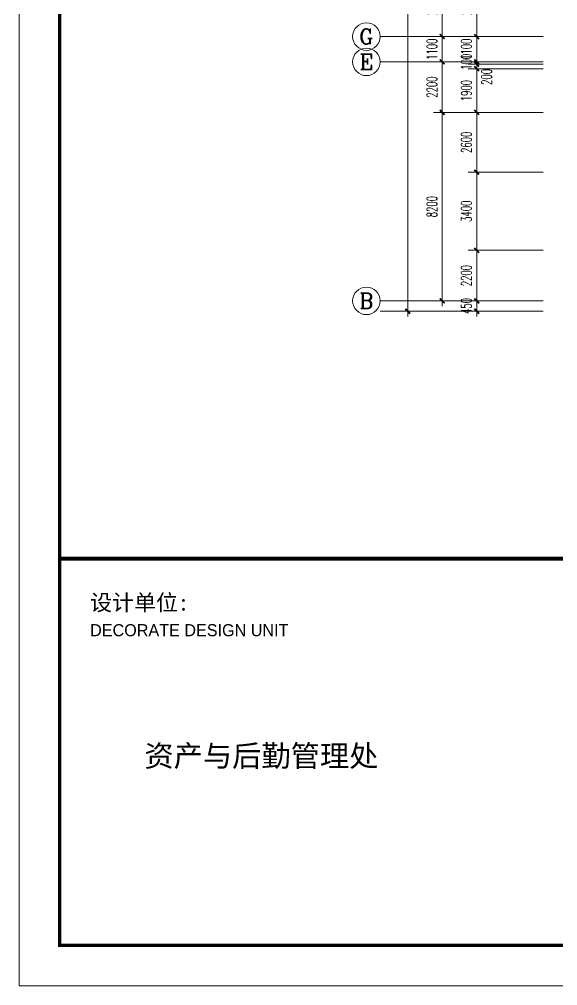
# Model space of a CAD drawing. Extents: x 1575758 to 1999219, y -897052 to -636879.
# Drawn here: x 1862498 to 1885935, y -740304 to -698258 of the extents above; entities that cross this region are included whole.
import ezdxf
from ezdxf.enums import TextEntityAlignment as Align

# ---------------------------------------------------------------- set-up
doc = ezdxf.new("R2010")
doc.units = 0
doc.header["$LTSCALE"] = 1500
doc.header["$MEASUREMENT"] = 0
doc.layers.get('0').update_dxf_attribs({"linetype": 'CONTINUOUS', "lineweight": 5})
doc.layers.get('DEFPOINTS').update_dxf_attribs({"linetype": 'CONTINUOUS', "lineweight": 5})
for name, color, linetype, lineweight in [('AXIS', 7, 'CONTINUOUS', 5), ('AXIS_TEXT', 7, 'CONTINUOUS', 5), ('PUB_DIM', 7, 'CONTINUOUS', 5)]:
    doc.layers.add(name, color=color, linetype=linetype, lineweight=lineweight)
doc.styles.add('COMPLEX', font='COMPLEX')
doc.styles.add('DIM_FONT', font='romans.shx', dxfattribs={"width": 0.6})
doc.styles.get("Standard").update_dxf_attribs({"font": 'simhei.ttf', "height": 1.2})
doc.dimstyles.new('NORMAL', dxfattribs={"dimscale": 1.5, "dimtxt": 300, "dimasz": 1, "dimexe": 250, "dimexo": 300, "dimgap": 150, "dimtad": 1, "dimdec": 0, "dimdsep": 46, "dimtxsty": 'DIM_FONT', "dimblk1": '_DIMX', "dimblk2": '_DIMX', "dimsah": 1, "dimcen": 2.5, "dimdle": 0.3, "dimclrd": 256, "dimclre": 256, "dimclrt": 256, "dimadec": 0, "dimazin": 0, "dimtfac": 1, "dimtdec": 0, "dimtix": 1, "dimtmove": 2, "dimatfit": 3, "dimldrblk": '_DIMX', "dimfxl": 1, "dimtvp": 1, "dimtolj": 1, "dimtzin": 0, "dimlwd": -1, "dimlwe": -1, "dimarcsym": 0})

# ---------------------------------------------------------------- blocks, each defined once
blk = doc.blocks.new('_AXISO')
blk.add_circle((0, 0), 0.5)
at = {"layer": 'AXIS_TEXT', "style": 'COMPLEX', "width": 1.041667}
blk.add_attdef('A', text='', height=0.56, dxfattribs=at).set_placement((-0.25, -0.28), (0.25, -0.28), align=Align.FIT)
blk = doc.blocks.new('_DIMX')
blk.add_line((-150, 0), (150, 0))
at = {"const_width": 50}
blk.add_lwpolyline([(-70, -70), (70, 70)], dxfattribs=at)
blk = doc.blocks.new('*D1580')
at = {"layer": 'AXIS'}
for p, q in [((1885033, -696208), (1880533, -696208)), ((1880908, -696209), (1880908, -699006)), ((1885033, -699008), (1880533, -699008))]:
    blk.add_line(p, q, dxfattribs=at)
at = {"layer": 'DEFPOINTS', "color": 0, "lineweight": 5}
for p in [(1885483, -696208), (1880908, -699008), (1885483, -699008)]:
    blk.add_point(p, dxfattribs=at)
at = {"layer": 'AXIS', "xscale": 1.5, "yscale": 1.5, "zscale": 1.5}
for p, rotation in [((1880908, -696208), 90), ((1880908, -699008), 270)]:
    blk.add_blockref('_DIMX', p, dxfattribs=dict(at, rotation=rotation))
at = {"layer": 'AXIS', "insert": (1880458, -697608), "char_height": 450, "attachment_point": 5, "rotation": 90, "style": 'DIM_FONT'}
blk.add_mtext('\\A1;2800', dxfattribs=at)
blk = doc.blocks.new('*D1581')
at = {"layer": 'AXIS'}
for p, q in [((1885033, -699008), (1880533, -699008)), ((1880908, -699006), (1880908, -699005)), ((1880908, -699008), (1880908, -700108)), ((1885033, -700108), (1880533, -700108)), ((1880908, -700109), (1880908, -700111))]:
    blk.add_line(p, q, dxfattribs=at)
at = {"layer": 'DEFPOINTS', "color": 0, "lineweight": 5}
for p in [(1885483, -699008), (1880908, -700108), (1885483, -700108)]:
    blk.add_point(p, dxfattribs=at)
at = {"layer": 'AXIS', "xscale": 1.5, "yscale": 1.5, "zscale": 1.5}
for p, rotation in [((1880908, -699008), 270), ((1880908, -700108), 90)]:
    blk.add_blockref('_DIMX', p, dxfattribs=dict(at, rotation=rotation))
at = {"layer": 'AXIS', "insert": (1880458, -699558), "char_height": 450, "attachment_point": 5, "rotation": 90, "style": 'DIM_FONT'}
blk.add_mtext('\\A1;1100', dxfattribs=at)
blk = doc.blocks.new('*D1582')
at = {"layer": 'AXIS'}
for p, q in [((1885033, -702308), (1880533, -702308)), ((1880908, -702309), (1880908, -710506)), ((1885033, -710508), (1880533, -710508))]:
    blk.add_line(p, q, dxfattribs=at)
at = {"layer": 'DEFPOINTS', "color": 0, "lineweight": 5}
for p in [(1885483, -702308), (1880908, -710508), (1885483, -710508)]:
    blk.add_point(p, dxfattribs=at)
at = {"layer": 'AXIS', "xscale": 1.5, "yscale": 1.5, "zscale": 1.5}
for p, rotation in [((1880908, -702308), 90), ((1880908, -710508), 270)]:
    blk.add_blockref('_DIMX', p, dxfattribs=dict(at, rotation=rotation))
at = {"layer": 'AXIS', "insert": (1880458, -706408), "char_height": 450, "attachment_point": 5, "rotation": 90, "style": 'DIM_FONT'}
blk.add_mtext('\\A1;8200', dxfattribs=at)
blk = doc.blocks.new('*D1583')
at = {"layer": 'AXIS'}
for p, q in [((1885033, -700108), (1880533, -700108)), ((1880908, -700109), (1880908, -702306)), ((1885033, -702308), (1880533, -702308))]:
    blk.add_line(p, q, dxfattribs=at)
at = {"layer": 'DEFPOINTS', "color": 0, "lineweight": 5}
for p in [(1885483, -700108), (1880908, -702308), (1885483, -702308)]:
    blk.add_point(p, dxfattribs=at)
at = {"layer": 'AXIS', "xscale": 1.5, "yscale": 1.5, "zscale": 1.5}
for p, rotation in [((1880908, -700108), 90), ((1880908, -702308), 270)]:
    blk.add_blockref('_DIMX', p, dxfattribs=dict(at, rotation=rotation))
at = {"layer": 'AXIS', "insert": (1880458, -701208), "char_height": 450, "attachment_point": 5, "rotation": 90, "style": 'DIM_FONT'}
blk.add_mtext('\\A1;2200', dxfattribs=at)
blk = doc.blocks.new('*D1588')
at = {"layer": 'DEFPOINTS', "color": 0, "lineweight": 5}
for p in [(1885753, -696208), (1882408, -699008), (1885753, -699008)]:
    blk.add_point(p, dxfattribs=at)
at = {"layer": 'PUB_DIM'}
for p, q in [((1885303, -696208), (1882033, -696208)), ((1882408, -696209), (1882408, -699006)), ((1885303, -699008), (1882033, -699008))]:
    blk.add_line(p, q, dxfattribs=at)
at = {"layer": 'PUB_DIM', "xscale": 1.5, "yscale": 1.5, "zscale": 1.5}
for p, rotation in [((1882408, -696208), 90), ((1882408, -699008), 270)]:
    blk.add_blockref('_DIMX', p, dxfattribs=dict(at, rotation=rotation))
at = {"layer": 'PUB_DIM', "insert": (1881958, -697608), "char_height": 450, "attachment_point": 5, "rotation": 90, "style": 'DIM_FONT'}
blk.add_mtext('\\A1;2800', dxfattribs=at)
blk = doc.blocks.new('*D1589')
at = {"layer": 'DEFPOINTS', "color": 0, "lineweight": 5}
for p in [(1882408, -700408), (1885753, -700408), (1885753, -702308)]:
    blk.add_point(p, dxfattribs=at)
at = {"layer": 'PUB_DIM'}
for p, q in [((1885303, -700408), (1882033, -700408)), ((1882408, -702306), (1882408, -700409)), ((1885303, -702308), (1882033, -702308))]:
    blk.add_line(p, q, dxfattribs=at)
at = {"layer": 'PUB_DIM', "xscale": 1.5, "yscale": 1.5, "zscale": 1.5}
for p, rotation in [((1882408, -700408), 90), ((1882408, -702308), 270)]:
    blk.add_blockref('_DIMX', p, dxfattribs=dict(at, rotation=rotation))
at = {"layer": 'PUB_DIM', "insert": (1881958, -701358), "char_height": 450, "attachment_point": 5, "rotation": 90, "style": 'DIM_FONT'}
blk.add_mtext('\\A1;1900', dxfattribs=at)
blk = doc.blocks.new('*D1604')
at = {"layer": 'AXIS'}
for p, q in [((1883458, -653358), (1879033, -653358)), ((1879408, -653359), (1879408, -710956)), ((1883458, -710958), (1879033, -710958))]:
    blk.add_line(p, q, dxfattribs=at)
at = {"layer": 'DEFPOINTS', "color": 0, "lineweight": 5}
for p in [(1883908, -653358), (1879408, -710958), (1883908, -710958)]:
    blk.add_point(p, dxfattribs=at)
at = {"layer": 'AXIS', "xscale": 1.5, "yscale": 1.5, "zscale": 1.5}
for p, rotation in [((1879408, -653358), 90), ((1879408, -710958), 270)]:
    blk.add_blockref('_DIMX', p, dxfattribs=dict(at, rotation=rotation))
at = {"layer": 'AXIS', "insert": (1878958, -682158), "char_height": 450, "attachment_point": 5, "rotation": 90, "style": 'DIM_FONT'}
blk.add_mtext('\\A1;57600', dxfattribs=at)
blk = doc.blocks.new('*D1612')
at = {"layer": 'DEFPOINTS', "color": 0, "lineweight": 5}
for p in [(1885753, -702308), (1882408, -704908), (1885753, -704908)]:
    blk.add_point(p, dxfattribs=at)
at = {"layer": 'PUB_DIM'}
for p, q in [((1885303, -702308), (1882033, -702308)), ((1882408, -702309), (1882408, -704906)), ((1885303, -704908), (1882033, -704908))]:
    blk.add_line(p, q, dxfattribs=at)
at = {"layer": 'PUB_DIM', "xscale": 1.5, "yscale": 1.5, "zscale": 1.5}
for p, rotation in [((1882408, -702308), 90), ((1882408, -704908), 270)]:
    blk.add_blockref('_DIMX', p, dxfattribs=dict(at, rotation=rotation))
at = {"layer": 'PUB_DIM', "insert": (1881958, -703608), "char_height": 450, "attachment_point": 5, "rotation": 90, "style": 'DIM_FONT'}
blk.add_mtext('\\A1;2600', dxfattribs=at)
blk = doc.blocks.new('*D1613')
at = {"layer": 'DEFPOINTS', "color": 0, "lineweight": 5}
for p in [(1882408, -710508), (1885753, -710508), (1885753, -710958)]:
    blk.add_point(p, dxfattribs=at)
at = {"layer": 'PUB_DIM'}
for p, q in [((1885303, -710508), (1882033, -710508)), ((1882408, -710506), (1882408, -710505)), ((1882408, -710958), (1882408, -710508)), ((1885303, -710958), (1882033, -710958)), ((1882408, -710959), (1882408, -710961))]:
    blk.add_line(p, q, dxfattribs=at)
at = {"layer": 'PUB_DIM', "xscale": 1.5, "yscale": 1.5, "zscale": 1.5}
for p, rotation in [((1882408, -710508), 270), ((1882408, -710958), 90)]:
    blk.add_blockref('_DIMX', p, dxfattribs=dict(at, rotation=rotation))
at = {"layer": 'PUB_DIM', "insert": (1881958, -710733), "char_height": 450, "attachment_point": 5, "rotation": 90, "style": 'DIM_FONT'}
blk.add_mtext('\\A1;450', dxfattribs=at)
blk = doc.blocks.new('*D1616')
at = {"layer": 'DEFPOINTS', "color": 0, "lineweight": 5}
for p in [(1882408, -699008), (1885753, -699008), (1885753, -700108)]:
    blk.add_point(p, dxfattribs=at)
at = {"layer": 'PUB_DIM'}
for p, q in [((1885303, -699008), (1882033, -699008)), ((1882408, -699006), (1882408, -699005)), ((1882408, -700108), (1882408, -699008)), ((1885303, -700108), (1882033, -700108)), ((1882408, -700109), (1882408, -700111))]:
    blk.add_line(p, q, dxfattribs=at)
at = {"layer": 'PUB_DIM', "xscale": 1.5, "yscale": 1.5, "zscale": 1.5}
for p, rotation in [((1882408, -699008), 270), ((1882408, -700108), 90)]:
    blk.add_blockref('_DIMX', p, dxfattribs=dict(at, rotation=rotation))
at = {"layer": 'PUB_DIM', "insert": (1881958, -699558), "char_height": 450, "attachment_point": 5, "rotation": 90, "style": 'DIM_FONT'}
blk.add_mtext('\\A1;1100', dxfattribs=at)
blk = doc.blocks.new('*D1617')
at = {"layer": 'DEFPOINTS', "color": 0, "lineweight": 5}
for p in [(1882408, -700408), (1885753, -700208), (1885753, -700408)]:
    blk.add_point(p, dxfattribs=at)
at = {"layer": 'PUB_DIM'}
for p, q in [((1885303, -700208), (1882033, -700208)), ((1885303, -700408), (1882033, -700408)), ((1882408, -700206), (1882408, -700205)), ((1882408, -700208), (1882408, -700408)), ((1882408, -700409), (1882408, -700411))]:
    blk.add_line(p, q, dxfattribs=at)
at = {"layer": 'PUB_DIM', "xscale": 1.5, "yscale": 1.5, "zscale": 1.5}
for p, rotation in [((1882408, -700208), 270), ((1882408, -700408), 90)]:
    blk.add_blockref('_DIMX', p, dxfattribs=dict(at, rotation=rotation))
at = {"layer": 'PUB_DIM', "insert": (1882840, -700763), "char_height": 450, "attachment_point": 5, "rotation": 90, "style": 'DIM_FONT'}
blk.add_mtext('\\A1;200', dxfattribs=at)
blk = doc.blocks.new('*D1618')
at = {"layer": 'DEFPOINTS', "color": 0, "lineweight": 5}
for p in [(1882408, -700108), (1885753, -700108), (1885753, -700208)]:
    blk.add_point(p, dxfattribs=at)
at = {"layer": 'PUB_DIM'}
for p, q in [((1885303, -700108), (1882033, -700108)), ((1885303, -700208), (1882033, -700208)), ((1882408, -700106), (1882408, -700105)), ((1882408, -700208), (1882408, -700108)), ((1882408, -700209), (1882408, -700211))]:
    blk.add_line(p, q, dxfattribs=at)
at = {"layer": 'PUB_DIM', "xscale": 1.5, "yscale": 1.5, "zscale": 1.5}
for p, rotation in [((1882408, -700108), 270), ((1882408, -700208), 90)]:
    blk.add_blockref('_DIMX', p, dxfattribs=dict(at, rotation=rotation))
at = {"layer": 'PUB_DIM', "insert": (1881958, -700108), "char_height": 450, "attachment_point": 5, "rotation": 90, "style": 'DIM_FONT'}
blk.add_mtext('\\A1;100', dxfattribs=at)
blk = doc.blocks.new('*D1747')
at = {"layer": 'DEFPOINTS', "color": 0, "lineweight": 5}
for p in [(1885753, -708308), (1882408, -710508), (1885753, -710508)]:
    blk.add_point(p, dxfattribs=at)
at = {"layer": 'PUB_DIM'}
for p, q in [((1885303, -708308), (1882033, -708308)), ((1882408, -708309), (1882408, -710506)), ((1885303, -710508), (1882033, -710508))]:
    blk.add_line(p, q, dxfattribs=at)
at = {"layer": 'PUB_DIM', "xscale": 1.5, "yscale": 1.5, "zscale": 1.5}
for p, rotation in [((1882408, -708308), 90), ((1882408, -710508), 270)]:
    blk.add_blockref('_DIMX', p, dxfattribs=dict(at, rotation=rotation))
at = {"layer": 'PUB_DIM', "insert": (1881958, -709408), "char_height": 450, "attachment_point": 5, "rotation": 90, "style": 'DIM_FONT'}
blk.add_mtext('\\A1;2200', dxfattribs=at)
blk = doc.blocks.new('*D2286')
at = {"layer": 'DEFPOINTS', "color": 0, "lineweight": 5}
for p in [(1885753, -704908), (1882408, -708308), (1885753, -708308)]:
    blk.add_point(p, dxfattribs=at)
at = {"layer": 'PUB_DIM'}
for p, q in [((1885303, -704908), (1882033, -704908)), ((1882408, -704909), (1882408, -708306)), ((1885303, -708308), (1882033, -708308))]:
    blk.add_line(p, q, dxfattribs=at)
at = {"layer": 'PUB_DIM', "xscale": 1.5, "yscale": 1.5, "zscale": 1.5}
for p, rotation in [((1882408, -704908), 90), ((1882408, -708308), 270)]:
    blk.add_blockref('_DIMX', p, dxfattribs=dict(at, rotation=rotation))
at = {"layer": 'PUB_DIM', "insert": (1881958, -706608), "char_height": 450, "attachment_point": 5, "rotation": 90, "style": 'DIM_FONT'}
blk.add_mtext('\\A1;3400', dxfattribs=at)

msp = doc.modelspace()

# ---------------------------------------------------------------- linework, layer by layer
at = {"layer": 'AXIS'}
for p, q in [((1878208.4, -699007.9), (1883908.4, -699007.9)), ((1878208.4, -700107.9), (1883908.4, -700107.9)), ((1878208.4, -710507.9), (1883908.4, -710507.9)), ((1878208.4, -710957.9), (1883908.4, -710957.9))]:
    msp.add_line(p, q, dxfattribs=at)
at = {"layer": 'AXIS', "color": 250}
msp.add_lwpolyline([(1862498, -638991.1), (1862498, -740304.5), (1999218.5, -740304.5), (1999218.5, -638991.1)], close=True, dxfattribs=at)
at = {"layer": 'AXIS', "color": 0, "const_width": 140.2}
msp.add_lwpolyline([(1864250.8, -640743.9), (1864250.8, -738551.6), (1997465.7, -738551.6), (1997465.7, -640743.9)], close=True, dxfattribs=at)
at = {"layer": 'AXIS', "color": 0, "const_width": 175.3}
msp.add_lwpolyline([(1864250.8, -721724.5), (1997465.7, -721724.5)], dxfattribs=at)

# ---------------------------------------------------------------- block references
at = {"layer": 'AXIS', "xscale": 1200, "yscale": 1200, "zscale": 1200}
msp.add_blockref('_AXISO', (1877608.4, -699007.9), dxfattribs=at).add_auto_attribs({'A': 'G'})
at = {"layer": 'AXIS'}
ref = msp.add_blockref('_AXISO', (1877608.4, -700107.9), dxfattribs=dict(at, xscale=1200, yscale=1200, zscale=1200))
ref.add_attrib('A', 'E', dxfattribs={"layer": 'AXIS_TEXT', "height": 672, "style": 'COMPLEX', "width": 1.171875}).set_placement((1877308.4, -700443.9), (1877908.4, -700443.9), align=Align.FIT)
ref = msp.add_blockref('_AXISO', (1877608.4, -710507.9), dxfattribs=dict(at, xscale=1200, yscale=1200, zscale=1200))
ref.add_attrib('A', 'B', dxfattribs={"layer": 'AXIS_TEXT', "height": 672, "style": 'COMPLEX', "width": 1.102941}).set_placement((1877308.4, -710843.9), (1877908.4, -710843.9), align=Align.FIT)

# ---------------------------------------------------------------- texts
at = {"layer": 'AXIS', "color": 250, "attachment_point": 1}
for s, insert, char_height, width in [('{\\fSimHei|b0|i0|c134|p2;\\C5;设计单位:}', (1865579.7, -723283.2), 701.131, 6476.823), ('\\fￋￎￌ￥|b0|i0|c134|p2;\\C5;DECORATE DESIGN UNIT', (1865579.7, -724573.9), 525.848, 8852.586), ('{\\C5;资产与后勤管理处}', (1867944.7, -729838.8), 933.333, 28945.32)]:
    msp.add_mtext(s, dxfattribs=dict(at, insert=insert, char_height=char_height, width=width))

# ---------------------------------------------------------------- dimensions: what is measured, and where the dimension line sits
at = {"layer": 'AXIS'}
dim = msp.add_aligned_dim(p1=(1883908.4, -653357.9), p2=(1883908.4, -710957.9), distance=-4500, dimstyle='NORMAL', dxfattribs=at)
dim.commit()
dim.dimension.update_dxf_attribs({"geometry": '*D1604', "text_midpoint": (1878958.4, -682157.9)})
for base, p1, p2, picture, middle in [((1880908.4, -699007.9), (1885483.1, -696207.9), (1885483.1, -699007.9), '*D1580', (1880458.4, -697607.9)), ((1880908.4, -700107.8), (1885483.1, -699007.9), (1885483.1, -700107.8), '*D1581', (1880458.4, -699557.9)), ((1880908.4, -702307.8), (1885483.1, -700107.8), (1885483.1, -702307.8), '*D1583', (1880458.4, -701207.8)), ((1880908.4, -710507.9), (1885483.1, -702307.8), (1885483.1, -710507.9), '*D1582', (1880458.4, -706407.9))]:
    dim = msp.add_linear_dim(base=base, p1=p1, p2=p2, angle=90, dimstyle='NORMAL', dxfattribs=at)
    dim.commit()
    dim.dimension.update_dxf_attribs({"geometry": picture, "text_midpoint": middle})
at = {"layer": 'PUB_DIM'}
for p1, p2, distance, picture, middle in [((1885753.2, -696208), (1885753.2, -699008), -3344.8, '*D1588', (1881958.4, -697608)), ((1885753.2, -700108), (1885753.2, -699008), 3344.8, '*D1616', (1881958.4, -699558)), ((1885753.2, -702308), (1885753.2, -700408), 3344.8, '*D1589', (1881958.4, -701358)), ((1885753.2, -702308), (1885753.2, -704908), -3344.8, '*D1612', (1881958.4, -703608)), ((1885753.2, -704908), (1885753.2, -708308), -3344.8, '*D2286', (1881958.4, -706608)), ((1885753.2, -708308), (1885753.2, -710508), -3344.8, '*D1747', (1881958.4, -709408)), ((1885753.2, -710958), (1885753.2, -710508), 3344.8, '*D1613', (1881958.4, -710733))]:
    dim = msp.add_aligned_dim(p1=p1, p2=p2, distance=distance, dimstyle='NORMAL', dxfattribs=at)
    dim.commit()
    dim.dimension.update_dxf_attribs({"geometry": picture, "text_midpoint": middle})
for base, p2, angle, picture, middle in [((1882408.4, -700108), (1885753.2, -700108), 90, '*D1618', (1881958.4, -700108)), ((1882408.4, -700408), (1885753.2, -700408), 270, '*D1617', (1882840.4, -700763.2))]:
    dim = msp.add_linear_dim(base=base, p1=(1885753.2, -700208), p2=p2, angle=angle, dimstyle='NORMAL', dxfattribs=at)
    dim.commit()
    dim.dimension.update_dxf_attribs({"geometry": picture, "text_midpoint": middle, "dimtype": 161})

doc.saveas('drawing.dxf')
